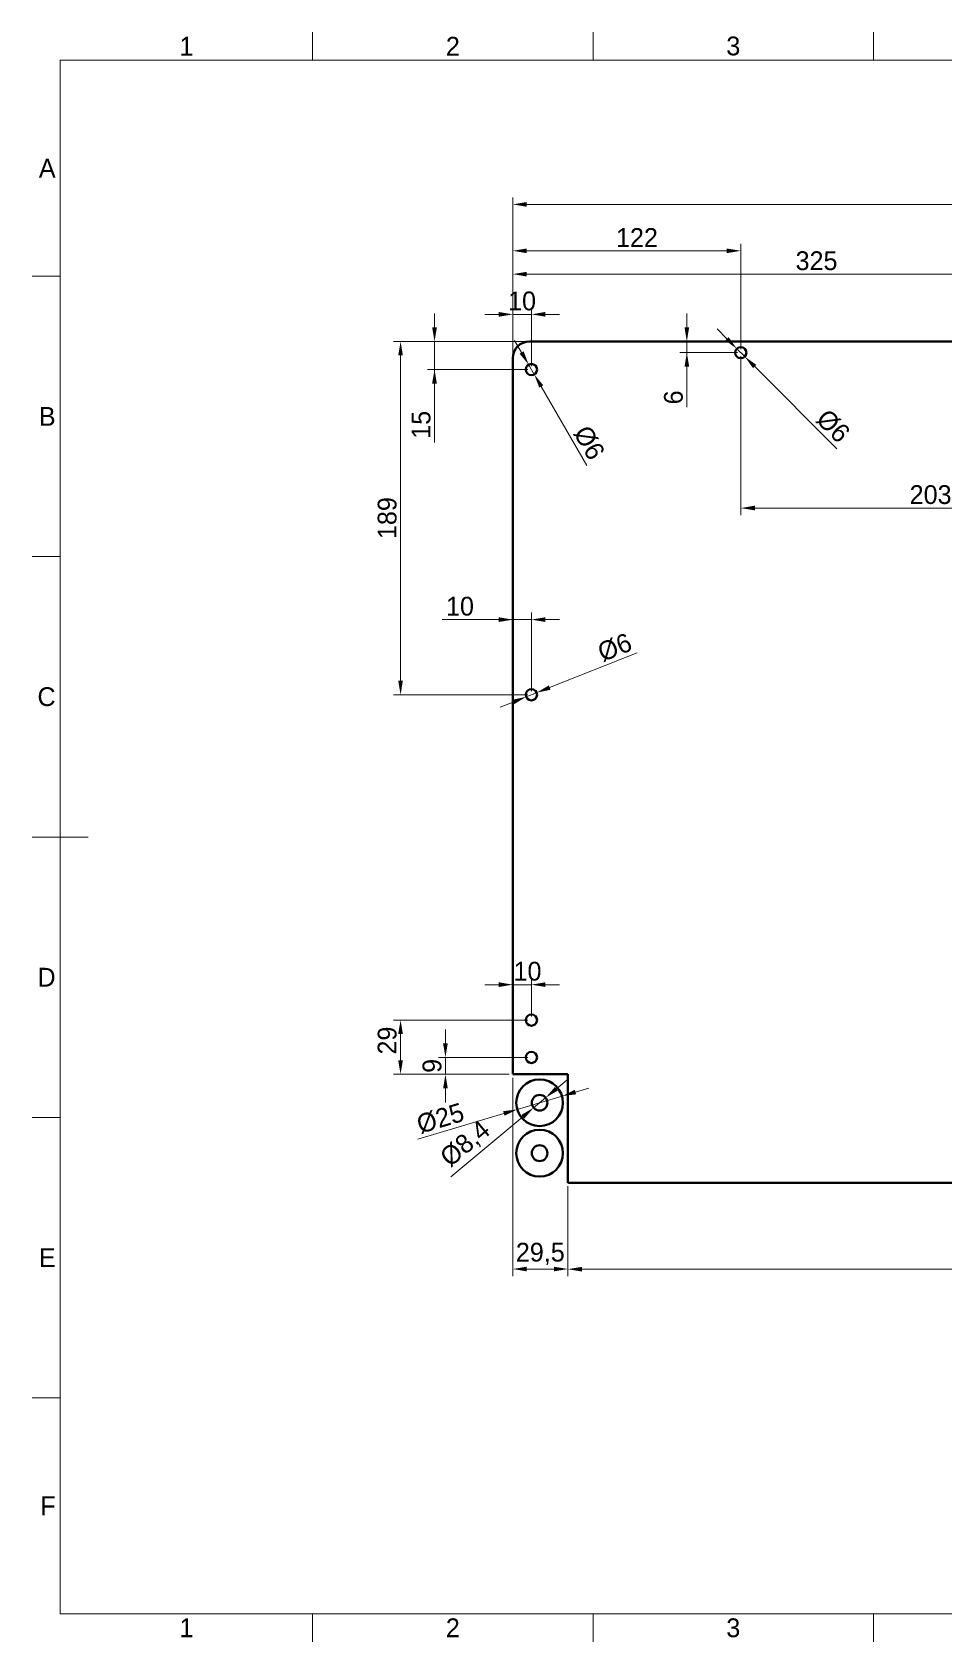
# Model space of a CAD drawing. Header units: millimetres. Extents: x 15 to 415, y 5 to 292.
# Drawn here: x 15 to 177.5, y 5 to 292 of the extents above; entities that cross this region are included whole.
import ezdxf

# ---------------------------------------------------------------- set-up
doc = ezdxf.new("R2010")
doc.units = ezdxf.units.MM
for name, color, linetype in [('Annotations', 7, 'Continuous'), ('Border', 7, 'Continuous'), ('Geometries', 7, 'Continuous')]:
    doc.layers.add(name, color=color, linetype=linetype)
doc.styles.add('Shapr0', font='txt', dxfattribs={"height": 3.3495})
doc.styles.add('Shapr1', font='txt', dxfattribs={"height": 3.3495})
doc.dimstyles.new('ISO-25', dxfattribs={"dimtxt": 2.5, "dimasz": 2.5, "dimexe": 1.25, "dimexo": 0.625, "dimtad": 1, "dimtxsty": 'Standard', "dimcen": 2.5, "dimadec": 0, "dimazin": 0, "dimtfac": 1, "dimtmove": 0, "dimatfit": 3, "dimfxl": 1, "dimarcsym": 0})

# ---------------------------------------------------------------- blocks, each defined once
blk = doc.blocks.new('*D2')
at = {"layer": 'Annotations', "color": 0, "linetype": 'Continuous', "lineweight": 15}
for p, q in [((100.68, 234.48), (100.68, 262.55)), ((314.84, 261.3), (103.18, 261.3)), ((317.34, 234.48), (317.34, 262.55))]:
    blk.add_line(p, q, dxfattribs=at)
at = {"layer": 'Annotations', "color": 0}
for points in [[(103.18, 261.72), (103.18, 260.88), (100.68, 261.3)], [(314.84, 260.88), (314.84, 261.72), (317.34, 261.3)]]:
    blk.add_solid(points, dxfattribs=at)
at = {"layer": 'Defpoints', "color": 0}
for p in [(100.68, 261.3), (100.68, 233.86), (317.34, 233.86)]:
    blk.add_point(p, dxfattribs=at)
at = {"layer": 'Annotations', "color": 0, "lineweight": 15, "insert": (209.01, 263.67), "char_height": 3.349, "attachment_point": 5, "style": 'Shapr1'}
blk.add_mtext('\\A1;650', dxfattribs=at)
blk = doc.blocks.new('*D7')
at = {"layer": 'Annotations', "color": 0, "linetype": 'Continuous', "lineweight": 15}
for p, q in [((110.51, 86.23), (110.51, 70.19)), ((307.51, 86.23), (307.51, 70.19)), ((113.01, 71.44), (305.01, 71.44))]:
    blk.add_line(p, q, dxfattribs=at)
at = {"layer": 'Annotations', "color": 0}
for points in [[(113.01, 71.85), (113.01, 71.02), (110.51, 71.44)], [(305.01, 71.02), (305.01, 71.85), (307.51, 71.44)]]:
    blk.add_solid(points, dxfattribs=at)
at = {"layer": 'Defpoints', "color": 0}
for p in [(110.51, 86.86), (307.51, 86.86), (307.51, 71.44)]:
    blk.add_point(p, dxfattribs=at)
at = {"layer": 'Annotations', "color": 0, "lineweight": 15, "insert": (209.01, 73.81), "char_height": 3.349, "attachment_point": 5, "style": 'Shapr1'}
blk.add_mtext('\\A1;591', dxfattribs=at)
blk = doc.blocks.new('*D8')
at = {"layer": 'Annotations', "color": 0, "linetype": 'Continuous', "lineweight": 15}
for p, q in [((100.68, 105.56), (100.68, 70.22)), ((110.51, 86.23), (110.51, 70.22)), ((108.01, 71.47), (103.18, 71.47))]:
    blk.add_line(p, q, dxfattribs=at)
at = {"layer": 'Annotations', "color": 0}
for points in [[(103.18, 71.88), (103.18, 71.05), (100.68, 71.47)], [(108.01, 71.05), (108.01, 71.88), (110.51, 71.47)]]:
    blk.add_solid(points, dxfattribs=at)
at = {"layer": 'Defpoints', "color": 0}
for p in [(100.68, 106.19), (110.51, 86.86), (100.68, 71.47)]:
    blk.add_point(p, dxfattribs=at)
at = {"layer": 'Annotations', "color": 0, "lineweight": 15, "insert": (105.59, 74.16), "char_height": 3.349, "attachment_point": 5, "style": 'Shapr1'}
blk.add_mtext('\\A1;29,5', dxfattribs=at)
blk = doc.blocks.new('*D9')
at = {"layer": 'Annotations', "color": 0, "linetype": 'Continuous', "lineweight": 15}
for p, q in [((98.18, 241.69), (95.68, 241.69)), ((100.68, 234.48), (100.68, 242.94)), ((104.01, 241.69), (100.68, 241.69)), ((104.01, 232.48), (104.01, 242.94)), ((106.51, 241.69), (109.01, 241.69))]:
    blk.add_line(p, q, dxfattribs=at)
at = {"layer": 'Annotations', "color": 0}
for points in [[(98.18, 241.27), (98.18, 242.11), (100.68, 241.69)], [(106.51, 242.11), (106.51, 241.27), (104.01, 241.69)]]:
    blk.add_solid(points, dxfattribs=at)
at = {"layer": 'Defpoints', "color": 0}
for p in [(100.68, 241.69), (100.68, 233.86), (104.01, 231.86)]:
    blk.add_point(p, dxfattribs=at)
at = {"layer": 'Annotations', "color": 0, "lineweight": 15, "insert": (102.34, 244.06), "char_height": 3.349, "attachment_point": 5, "style": 'Shapr1'}
blk.add_mtext('\\A1;10', dxfattribs=at)
blk = doc.blocks.new('*D10')
at = {"layer": 'Annotations', "color": 0, "linetype": 'Continuous', "lineweight": 15}
for p, q in [((100.68, 187.26), (88.09, 187.26)), ((98.18, 187.26), (95.68, 187.26)), ((104.01, 187.26), (100.68, 187.26)), ((104.01, 174.48), (104.01, 188.51)), ((106.51, 187.26), (109.01, 187.26))]:
    blk.add_line(p, q, dxfattribs=at)
at = {"layer": 'Annotations', "color": 0}
for points in [[(98.18, 186.84), (98.18, 187.68), (100.68, 187.26)], [(106.51, 187.68), (106.51, 186.84), (104.01, 187.26)]]:
    blk.add_solid(points, dxfattribs=at)
at = {"layer": 'Defpoints', "color": 0}
for p in [(100.68, 233.86), (100.68, 187.26), (104.01, 173.86)]:
    blk.add_point(p, dxfattribs=at)
at = {"layer": 'Annotations', "color": 0, "lineweight": 15, "insert": (91.27, 189.63), "char_height": 3.349, "attachment_point": 5, "style": 'Shapr1'}
blk.add_mtext('\\A1;10', dxfattribs=at)
blk = doc.blocks.new('*D11')
at = {"layer": 'Annotations', "color": 0, "linetype": 'Continuous', "lineweight": 15}
for p, q in [((104.01, 116.48), (104.01, 123.42)), ((98.18, 122.17), (95.68, 122.17)), ((104.01, 122.17), (100.68, 122.17)), ((106.51, 122.17), (109.01, 122.17))]:
    blk.add_line(p, q, dxfattribs=at)
at = {"layer": 'Annotations', "color": 0}
for points in [[(98.18, 121.76), (98.18, 122.59), (100.68, 122.17)], [(106.51, 122.59), (106.51, 121.76), (104.01, 122.17)]]:
    blk.add_solid(points, dxfattribs=at)
at = {"layer": 'Defpoints', "color": 0}
for p in [(100.68, 233.86), (100.68, 122.17), (104.01, 115.86)]:
    blk.add_point(p, dxfattribs=at)
at = {"layer": 'Annotations', "color": 0, "lineweight": 15, "insert": (103.31, 124.55), "char_height": 3.349, "attachment_point": 5, "style": 'Shapr1'}
blk.add_mtext('\\A1;10', dxfattribs=at)
blk = doc.blocks.new('*D12')
at = {"layer": 'Annotations', "color": 0, "linetype": 'Continuous', "lineweight": 15}
for p, q in [((88.68, 111.69), (88.68, 114.19)), ((103.38, 109.19), (87.43, 109.19)), ((88.68, 109.19), (88.68, 106.19)), ((100.05, 106.19), (87.43, 106.19)), ((88.68, 103.69), (88.68, 101.19))]:
    blk.add_line(p, q, dxfattribs=at)
at = {"layer": 'Annotations', "color": 0}
for points in [[(88.26, 111.69), (89.09, 111.69), (88.68, 109.19)], [(89.09, 103.69), (88.26, 103.69), (88.68, 106.19)]]:
    blk.add_solid(points, dxfattribs=at)
at = {"layer": 'Defpoints', "color": 0}
for p in [(104.01, 109.19), (88.68, 106.19), (100.68, 106.19)]:
    blk.add_point(p, dxfattribs=at)
at = {"layer": 'Annotations', "color": 0, "lineweight": 15, "insert": (86.3, 107.69), "char_height": 3.349, "attachment_point": 5, "rotation": 90, "style": 'Shapr1'}
blk.add_mtext('\\A1;9', dxfattribs=at)
blk = doc.blocks.new('*D13')
at = {"layer": 'Annotations', "color": 0, "linetype": 'Continuous', "lineweight": 15}
for p, q in [((103.38, 115.86), (79.43, 115.86)), ((80.68, 113.36), (80.68, 108.69)), ((100.05, 106.19), (79.43, 106.19))]:
    blk.add_line(p, q, dxfattribs=at)
at = {"layer": 'Annotations', "color": 0}
for points in [[(81.09, 113.36), (80.26, 113.36), (80.68, 115.86)], [(80.26, 108.69), (81.09, 108.69), (80.68, 106.19)]]:
    blk.add_solid(points, dxfattribs=at)
at = {"layer": 'Defpoints', "color": 0}
for p in [(104.01, 115.86), (80.68, 106.19), (100.68, 106.19)]:
    blk.add_point(p, dxfattribs=at)
at = {"layer": 'Annotations', "color": 0, "lineweight": 15, "insert": (78.3, 112.2), "char_height": 3.349, "attachment_point": 5, "rotation": 90, "style": 'Shapr1'}
blk.add_mtext('\\A1;29', dxfattribs=at)
blk = doc.blocks.new('*D14')
at = {"layer": 'Annotations', "color": 0, "linetype": 'Continuous', "lineweight": 15}
for p, q in [((103.05, 236.86), (79.43, 236.86)), ((80.68, 176.36), (80.68, 234.36)), ((103.38, 173.86), (79.43, 173.86))]:
    blk.add_line(p, q, dxfattribs=at)
at = {"layer": 'Annotations', "color": 0}
for points in [[(81.09, 234.36), (80.26, 234.36), (80.68, 236.86)], [(80.26, 176.36), (81.09, 176.36), (80.68, 173.86)]]:
    blk.add_solid(points, dxfattribs=at)
at = {"layer": 'Defpoints', "color": 0}
for p in [(80.68, 236.86), (103.68, 236.86), (104.01, 173.86)]:
    blk.add_point(p, dxfattribs=at)
at = {"layer": 'Annotations', "color": 0, "lineweight": 15, "insert": (78.3, 205.36), "char_height": 3.349, "attachment_point": 5, "rotation": 90, "style": 'Shapr1'}
blk.add_mtext('\\A1;189', dxfattribs=at)
blk = doc.blocks.new('*D15')
at = {"layer": 'Annotations', "color": 0, "linetype": 'Continuous', "lineweight": 15}
for p, q in [((86.73, 239.36), (86.73, 241.86)), ((103.05, 236.86), (85.48, 236.86)), ((86.73, 231.86), (86.73, 236.86)), ((103.38, 231.86), (85.48, 231.86)), ((86.73, 231.86), (86.73, 218.83)), ((86.73, 229.36), (86.73, 226.86))]:
    blk.add_line(p, q, dxfattribs=at)
at = {"layer": 'Annotations', "color": 0}
for points in [[(86.31, 239.36), (87.15, 239.36), (86.73, 236.86)], [(87.15, 229.36), (86.31, 229.36), (86.73, 231.86)]]:
    blk.add_solid(points, dxfattribs=at)
at = {"layer": 'Defpoints', "color": 0}
for p in [(86.73, 236.86), (103.68, 236.86), (104.01, 231.86)]:
    blk.add_point(p, dxfattribs=at)
at = {"layer": 'Annotations', "color": 0, "lineweight": 15, "insert": (84.35, 222), "char_height": 3.349, "attachment_point": 5, "rotation": 90, "style": 'Shapr1'}
blk.add_mtext('\\A1;15', dxfattribs=at)
blk = doc.blocks.new('*D16')
at = {"layer": 'Annotations', "color": 0, "linetype": 'Continuous', "lineweight": 15}
for p, q in [((131.72, 239.36), (131.72, 241.86)), ((131.72, 234.86), (131.72, 236.86)), ((140.72, 234.86), (130.47, 234.86)), ((131.72, 234.86), (131.72, 225.14)), ((131.72, 232.36), (131.72, 229.86))]:
    blk.add_line(p, q, dxfattribs=at)
at = {"layer": 'Annotations', "color": 0}
for points in [[(131.3, 239.36), (132.13, 239.36), (131.72, 236.86)], [(132.13, 232.36), (131.3, 232.36), (131.72, 234.86)]]:
    blk.add_solid(points, dxfattribs=at)
at = {"layer": 'Defpoints', "color": 0}
for p in [(103.68, 236.86), (131.72, 236.86), (141.34, 234.86)]:
    blk.add_point(p, dxfattribs=at)
at = {"layer": 'Annotations', "color": 0, "lineweight": 15, "insert": (129.34, 226.88), "char_height": 3.349, "attachment_point": 5, "rotation": 90, "style": 'Shapr1'}
blk.add_mtext('\\A1;6', dxfattribs=at)
blk = doc.blocks.new('*D17')
at = {"layer": 'Annotations', "color": 0, "linetype": 'Continuous', "lineweight": 15}
for p, q in [((100.68, 234.48), (100.68, 254.27)), ((138.84, 253.02), (103.18, 253.02)), ((141.34, 235.48), (141.34, 254.27))]:
    blk.add_line(p, q, dxfattribs=at)
at = {"layer": 'Annotations', "color": 0}
for points in [[(103.18, 253.43), (103.18, 252.6), (100.68, 253.02)], [(138.84, 252.6), (138.84, 253.43), (141.34, 253.02)]]:
    blk.add_solid(points, dxfattribs=at)
at = {"layer": 'Defpoints', "color": 0}
for p in [(100.68, 253.02), (100.68, 233.86), (141.34, 234.86)]:
    blk.add_point(p, dxfattribs=at)
at = {"layer": 'Annotations', "color": 0, "lineweight": 15, "insert": (122.82, 255.39), "char_height": 3.349, "attachment_point": 5, "style": 'Shapr1'}
blk.add_mtext('\\A1;122', dxfattribs=at)
blk = doc.blocks.new('*D18')
at = {"layer": 'Annotations', "color": 0, "linetype": 'Continuous', "lineweight": 15}
for p, q in [((100.68, 234.48), (100.68, 250.11)), ((209.01, 235.48), (209.01, 250.11)), ((206.51, 248.86), (103.18, 248.86))]:
    blk.add_line(p, q, dxfattribs=at)
at = {"layer": 'Annotations', "color": 0}
for points in [[(103.18, 249.27), (103.18, 248.44), (100.68, 248.86)], [(206.51, 248.44), (206.51, 249.27), (209.01, 248.86)]]:
    blk.add_solid(points, dxfattribs=at)
at = {"layer": 'Defpoints', "color": 0}
for p in [(100.68, 248.86), (100.68, 233.86), (209.01, 234.86)]:
    blk.add_point(p, dxfattribs=at)
at = {"layer": 'Annotations', "color": 0, "lineweight": 15, "insert": (154.84, 251.23), "char_height": 3.349, "attachment_point": 5, "style": 'Shapr1'}
blk.add_mtext('\\A1;325', dxfattribs=at)
blk = doc.blocks.new('*D21')
at = {"layer": 'Annotations', "color": 0, "linetype": 'Continuous', "lineweight": 15}
for p, q in [((102.26, 234.89), (101.01, 237.05)), ((103.51, 232.72), (104.51, 230.99)), ((105.76, 228.83), (113.9, 214.72))]:
    blk.add_line(p, q, dxfattribs=at)
at = {"layer": 'Annotations', "color": 0}
for points in [[(101.9, 234.68), (102.62, 235.1), (103.51, 232.72)], [(106.12, 229.03), (105.4, 228.62), (104.51, 230.99)]]:
    blk.add_solid(points, dxfattribs=at)
at = {"layer": 'Defpoints', "color": 0}
for p in [(103.51, 232.72), (104.51, 230.99)]:
    blk.add_point(p, dxfattribs=at)
at = {"layer": 'Annotations', "color": 0, "lineweight": 15, "insert": (114.29, 218.79), "char_height": 3.349, "attachment_point": 5, "rotation": 300, "style": 'Shapr1'}
blk.add_mtext('\\A1;%%c6', dxfattribs=at)
blk = doc.blocks.new('*D22')
at = {"layer": 'Annotations', "color": 0, "linetype": 'Continuous', "lineweight": 15}
for p, q in [((107.26, 175.15), (122.84, 181.32)), ((100.75, 172.57), (98.43, 171.65)), ((103.08, 173.49), (104.94, 174.23))]:
    blk.add_line(p, q, dxfattribs=at)
at = {"layer": 'Annotations', "color": 0}
for points in [[(107.11, 175.53), (107.42, 174.76), (104.94, 174.23)], [(100.91, 172.18), (100.6, 172.96), (103.08, 173.49)]]:
    blk.add_solid(points, dxfattribs=at)
at = {"layer": 'Defpoints', "color": 0}
for p in [(103.08, 173.49), (104.94, 174.23)]:
    blk.add_point(p, dxfattribs=at)
at = {"layer": 'Annotations', "color": 0, "lineweight": 15, "insert": (118.87, 182.3), "char_height": 3.349, "attachment_point": 5, "rotation": 21.6131, "style": 'Shapr1'}
blk.add_mtext('\\A1;%%c6', dxfattribs=at)
blk = doc.blocks.new('*D23')
at = {"layer": 'Annotations', "color": 0, "linetype": 'Continuous', "lineweight": 15}
for p, q in [((138.87, 237.33), (137.1, 239.1)), ((140.63, 235.56), (142.05, 234.15)), ((143.82, 232.38), (158.47, 217.73))]:
    blk.add_line(p, q, dxfattribs=at)
at = {"layer": 'Annotations', "color": 0}
for points in [[(138.57, 237.04), (139.16, 237.63), (140.63, 235.56)], [(144.11, 232.68), (143.52, 232.09), (142.05, 234.15)]]:
    blk.add_solid(points, dxfattribs=at)
at = {"layer": 'Defpoints', "color": 0}
for p in [(140.63, 235.56), (142.05, 234.15)]:
    blk.add_point(p, dxfattribs=at)
at = {"layer": 'Annotations', "color": 0, "lineweight": 15, "insert": (157.79, 221.77), "char_height": 3.349, "attachment_point": 5, "rotation": 315, "style": 'Shapr1'}
blk.add_mtext('\\A1;%%c6', dxfattribs=at)
blk = doc.blocks.new('*D31')
at = {"layer": 'Annotations', "color": 0, "linetype": 'Continuous', "lineweight": 15}
for p, q in [((141.34, 234.23), (141.34, 205.9)), ((209.01, 234.23), (209.01, 205.9)), ((143.84, 207.15), (206.51, 207.15))]:
    blk.add_line(p, q, dxfattribs=at)
at = {"layer": 'Annotations', "color": 0}
for points in [[(143.84, 207.57), (143.84, 206.74), (141.34, 207.15)], [(206.51, 206.74), (206.51, 207.57), (209.01, 207.15)]]:
    blk.add_solid(points, dxfattribs=at)
at = {"layer": 'Defpoints', "color": 0}
for p in [(141.34, 234.86), (209.01, 234.86), (209.01, 207.15)]:
    blk.add_point(p, dxfattribs=at)
at = {"layer": 'Annotations', "color": 0, "lineweight": 15, "insert": (175.18, 209.53), "char_height": 3.349, "attachment_point": 5, "style": 'Shapr1'}
blk.add_mtext('\\A1;203', dxfattribs=at)
blk = doc.blocks.new('*D33')
at = {"layer": 'Annotations', "color": 0, "linetype": 'Continuous', "lineweight": 15}
for p, q in [((111.86, 103.02), (114.25, 103.74)), ((109.46, 102.31), (101.48, 99.93)), ((99.08, 99.21), (83.74, 94.64))]:
    blk.add_line(p, q, dxfattribs=at)
at = {"layer": 'Annotations', "color": 0}
for points in [[(111.74, 103.42), (111.98, 102.62), (109.46, 102.31)], [(99.2, 98.81), (98.96, 99.61), (101.48, 99.93)]]:
    blk.add_solid(points, dxfattribs=at)
at = {"layer": 'Defpoints', "color": 0}
for p in [(109.46, 102.31), (101.48, 99.93)]:
    blk.add_point(p, dxfattribs=at)
at = {"layer": 'Annotations', "color": 0, "lineweight": 15, "insert": (87.78, 98.32), "char_height": 3.349, "attachment_point": 5, "rotation": 16.598, "style": 'Shapr1'}
blk.add_mtext('\\A1;%%c25', dxfattribs=at)
blk = doc.blocks.new('*D34')
at = {"layer": 'Annotations', "color": 0, "linetype": 'Continuous', "lineweight": 15}
for p, q in [((108.46, 103.62), (110.38, 105.22)), ((106.54, 102.01), (104.39, 100.22)), ((102.47, 98.62), (89.61, 87.89))]:
    blk.add_line(p, q, dxfattribs=at)
at = {"layer": 'Annotations', "color": 0}
for points in [[(108.2, 103.94), (108.73, 103.3), (106.54, 102.01)], [(102.74, 98.3), (102.21, 98.94), (104.39, 100.22)]]:
    blk.add_solid(points, dxfattribs=at)
at = {"layer": 'Defpoints', "color": 0}
for p in [(106.54, 102.01), (104.39, 100.22)]:
    blk.add_point(p, dxfattribs=at)
at = {"layer": 'Annotations', "color": 0, "lineweight": 15, "insert": (92.34, 93.67), "char_height": 3.349, "attachment_point": 5, "rotation": 39.8317, "style": 'Shapr1'}
blk.add_mtext('\\A1;%%c8,4', dxfattribs=at)

msp = doc.modelspace()

# ---------------------------------------------------------------- linework, layer by layer
at = {"layer": 'Border', "linetype": 'Continuous', "lineweight": 15}
for p, q in [((65, 287), (65, 292)), ((115, 287), (115, 292)), ((165, 287), (165, 292)), ((410, 287), (20, 287)), ((20, 287), (20, 10)), ((20, 248.5), (15, 248.5)), ((20, 198.5), (15, 198.5)), ((25, 148.5), (15, 148.5)), ((20, 98.5), (15, 98.5)), ((20, 48.5), (15, 48.5)), ((20, 10), (410, 10)), ((65, 10), (65, 5)), ((115, 10), (115, 5)), ((165, 10), (165, 5))]:
    msp.add_line(p, q, dxfattribs=at)
at = {"layer": 'Geometries', "linetype": 'Continuous', "lineweight": 40}
for p, q in [((314.342, 236.8566), (103.6753, 236.8566)), ((100.6753, 106.1899), (100.6753, 233.8566)), ((110.5087, 106.1899), (100.6753, 106.1899)), ((110.5087, 106.1899), (110.5087, 86.8566)), ((307.5087, 86.8566), (110.5087, 86.8566))]:
    msp.add_line(p, q, dxfattribs=at)
for centre, radius in [((141.342, 234.8566), 1), ((104.008, 231.8566), 1), ((104.008, 173.8568), 1), ((104.008, 115.8566), 1), ((104.008, 109.1899), 1), ((105.4684, 101.1176), 4.1667), ((105.4684, 101.1176), 1.4), ((105.4684, 92.1249), 4.1667), ((105.4684, 92.1249), 1.4)]:
    msp.add_circle(centre, radius, dxfattribs=at)
msp.add_arc((103.6753, 233.8566), 3, 90, 180, dxfattribs=at)

# ---------------------------------------------------------------- texts
at = {"layer": 'Border', "linetype": 'Continuous', "lineweight": 15, "char_height": 3.3495, "width": 3.3495, "style": 'Shapr0'}
for s, insert, attachment_point in [('1', (42.5, 287.8252), 8), ('2', (90, 287.8252), 8), ('3', (140, 287.8252), 8), ('A', (19.1747, 267.75), 6), ('B', (19.1747, 223.5), 6), ('C', (19.1747, 173.5), 6), ('D', (19.1747, 123.5), 6), ('E', (19.1747, 73.5), 6), ('F', (19.1747, 29.25), 6), ('1', (42.5, 9.1747), 2), ('2', (90, 9.1747), 2), ('3', (140, 9.1747), 2)]:
    msp.add_mtext(s, dxfattribs=dict(at, insert=insert, attachment_point=attachment_point))

# ---------------------------------------------------------------- dimensions: what is measured, and where the dimension line sits
at = {"layer": 'Annotations', "linetype": 'Continuous', "lineweight": 15}
for base, p1, p2, angle, override, picture, middle in [((100.6753, 261.2994), (317.342, 233.8566), (100.6753, 233.8566), 180, {"dimscale": 1, "dimgap": 0.7, "dimdec": 2, "dimlfac": 3, "dimrnd": 0.01, "dimzin": 8, "dimdsep": 44, "dimtxsty": 'Shapr1', "dimse1": 0, "dimse2": 0, "dimadec": 2, "dimtol": 0, "dimlim": 0, "dimtp": 0, "dimtm": 0, "dimtfac": 0.6, "dimtdec": 8, "dimfrac": 2, "dimtolj": 1, "dimlwd": 15, "dimlwe": 15}, '*D2', (209.0087, 261.2994)), ((100.6753, 253.0156), (141.342, 234.8566), (100.6753, 233.8566), 180, {"dimscale": 1, "dimgap": 0.7, "dimdec": 2, "dimlfac": 3, "dimrnd": 0.01, "dimzin": 8, "dimdsep": 44, "dimtxsty": 'Shapr1', "dimse1": 0, "dimse2": 0, "dimadec": 2, "dimtol": 0, "dimlim": 0, "dimtp": 0, "dimtm": 0, "dimtfac": 0.6, "dimtdec": 8, "dimfrac": 2, "dimtolj": 1, "dimlwd": 15, "dimlwe": 15}, '*D17', (122.8222, 253.0156)), ((100.6753, 248.8566), (209.0087, 234.8566), (100.6753, 233.8566), 180, {"dimscale": 1, "dimgap": 0.7, "dimdec": 2, "dimlfac": 3, "dimrnd": 0.01, "dimzin": 8, "dimdsep": 44, "dimtxsty": 'Shapr1', "dimse1": 0, "dimse2": 0, "dimadec": 2, "dimtol": 0, "dimlim": 0, "dimtp": 0, "dimtm": 0, "dimtfac": 0.6, "dimtdec": 8, "dimfrac": 2, "dimtolj": 1, "dimlwd": 15, "dimlwe": 15}, '*D18', (154.842, 248.8566)), ((100.6753, 241.6885), (104.008, 231.8566), (100.6753, 233.8566), 180, {"dimscale": 1, "dimgap": 0.7, "dimdec": 2, "dimlfac": 3, "dimrnd": 0.01, "dimzin": 8, "dimdsep": 44, "dimtxsty": 'Shapr1', "dimse1": 0, "dimse2": 0, "dimadec": 2, "dimtol": 0, "dimlim": 0, "dimtp": 0, "dimtm": 0, "dimtfac": 0.6, "dimtdec": 8, "dimfrac": 2, "dimtolj": 1, "dimlwd": 15, "dimlwe": 15}, '*D9', (102.3417, 241.6885)), ((86.7296, 236.8566), (104.008, 231.8566), (103.6753, 236.8566), 270, {"dimscale": 1, "dimgap": 0.7, "dimdec": 2, "dimlfac": 3, "dimrnd": 0.01, "dimzin": 8, "dimdsep": 44, "dimtxsty": 'Shapr1', "dimse1": 0, "dimse2": 0, "dimadec": 2, "dimtol": 0, "dimlim": 0, "dimtp": 0, "dimtm": 0, "dimtfac": 0.6, "dimtdec": 8, "dimfrac": 2, "dimtolj": 1, "dimlwd": 15, "dimlwe": 15}, '*D15', (86.7296, 222.0004)), ((131.718, 236.8566), (141.342, 234.8566), (103.6753, 236.8566), 270, {"dimscale": 1, "dimgap": 0.7, "dimdec": 2, "dimlfac": 3, "dimrnd": 0.01, "dimzin": 8, "dimdsep": 44, "dimtxsty": 'Shapr1', "dimse1": 0, "dimse2": 1, "dimadec": 2, "dimtol": 0, "dimlim": 0, "dimtp": 0, "dimtm": 0, "dimtfac": 0.6, "dimtdec": 8, "dimfrac": 2, "dimtolj": 1, "dimlwd": 15, "dimlwe": 15}, '*D16', (131.718, 226.8787)), ((80.6753, 236.8566), (104.008, 173.8568), (103.6753, 236.8566), 270, {"dimscale": 1, "dimgap": 0.7, "dimdec": 2, "dimlfac": 3, "dimrnd": 0.01, "dimzin": 8, "dimdsep": 44, "dimtxsty": 'Shapr1', "dimse1": 0, "dimse2": 0, "dimadec": 2, "dimtol": 0, "dimlim": 0, "dimtp": 0, "dimtm": 0, "dimtfac": 0.6, "dimtdec": 8, "dimfrac": 2, "dimtolj": 1, "dimlwd": 15, "dimlwe": 15}, '*D14', (80.6753, 205.3567)), ((100.6753, 187.2585), (104.008, 173.8568), (100.6753, 233.8566), 180, {"dimscale": 1, "dimgap": 0.7, "dimdec": 2, "dimlfac": 3, "dimrnd": 0.01, "dimzin": 8, "dimdsep": 44, "dimtxsty": 'Shapr1', "dimse1": 0, "dimse2": 1, "dimadec": 2, "dimtol": 0, "dimlim": 0, "dimtp": 0, "dimtm": 0, "dimtfac": 0.6, "dimtdec": 8, "dimfrac": 2, "dimtolj": 1, "dimlwd": 15, "dimlwe": 15}, '*D10', (91.265, 187.2585)), ((100.6753, 122.1724), (104.008, 115.8566), (100.6753, 233.8566), 180, {"dimscale": 1, "dimgap": 0.7, "dimdec": 2, "dimlfac": 3, "dimrnd": 0.01, "dimzin": 8, "dimdsep": 44, "dimtxsty": 'Shapr1', "dimse1": 0, "dimse2": 1, "dimadec": 2, "dimtol": 0, "dimlim": 0, "dimtp": 0, "dimtm": 0, "dimtfac": 0.6, "dimtdec": 8, "dimfrac": 2, "dimtolj": 1, "dimlwd": 15, "dimlwe": 15}, '*D11', (103.3101, 122.1724)), ((80.6753, 106.1899), (104.008, 115.8566), (100.6753, 106.1899), 270, {"dimscale": 1, "dimgap": 0.7, "dimdec": 2, "dimlfac": 3, "dimrnd": 0.01, "dimzin": 8, "dimdsep": 44, "dimtxsty": 'Shapr1', "dimse1": 0, "dimse2": 0, "dimadec": 2, "dimtol": 0, "dimlim": 0, "dimtp": 0, "dimtm": 0, "dimtfac": 0.6, "dimtdec": 8, "dimfrac": 2, "dimtolj": 1, "dimlwd": 15, "dimlwe": 15}, '*D13', (80.6753, 112.2019)), ((88.6753, 106.1899), (104.008, 109.1899), (100.6753, 106.1899), 270, {"dimscale": 1, "dimgap": 0.7, "dimdec": 2, "dimlfac": 3, "dimrnd": 0.01, "dimzin": 8, "dimdsep": 44, "dimtxsty": 'Shapr1', "dimse1": 0, "dimse2": 0, "dimadec": 2, "dimtol": 0, "dimlim": 0, "dimtp": 0, "dimtm": 0, "dimtfac": 0.6, "dimtdec": 8, "dimfrac": 2, "dimtolj": 1, "dimlwd": 15, "dimlwe": 15}, '*D12', (88.6753, 107.6899)), ((100.6753, 71.4662), (110.5087, 86.8566), (100.6753, 106.1899), 0, {"dimscale": 1, "dimgap": 0.7, "dimdec": 2, "dimlfac": 3, "dimrnd": 0.01, "dimzin": 8, "dimdsep": 44, "dimtxsty": 'Shapr1', "dimse1": 0, "dimse2": 0, "dimadec": 2, "dimtol": 0, "dimlim": 0, "dimtp": 0, "dimtm": 0, "dimtfac": 0.6, "dimtdec": 8, "dimfrac": 2, "dimtolj": 1, "dimlwd": 15, "dimlwe": 15}, '*D8', (105.592, 71.4662)), ((307.5087, 71.4352), (110.5087, 86.8566), (307.5087, 86.8566), 0, {"dimscale": 1, "dimgap": 0.7, "dimdec": 2, "dimlfac": 3, "dimrnd": 0.01, "dimzin": 8, "dimdsep": 44, "dimtxsty": 'Shapr1', "dimse1": 0, "dimse2": 0, "dimadec": 2, "dimtol": 0, "dimlim": 0, "dimtp": 0, "dimtm": 0, "dimtfac": 0.6, "dimtdec": 8, "dimfrac": 2, "dimtolj": 1, "dimlwd": 15, "dimlwe": 15}, '*D7', (209.0087, 71.4352))]:
    dim = msp.add_linear_dim(base=base, p1=p1, p2=p2, angle=angle, dimstyle='ISO-25', override=override, dxfattribs=at)
    dim.commit()
    dim.dimension.update_dxf_attribs({"geometry": picture, "text_midpoint": middle, "dimtype": 160})
for p1, p2, picture, middle in [((140.6349, 235.5637), (142.0491, 234.1495), '*D23', (156.1124, 220.0862)), ((103.508, 232.7226), (104.508, 230.9906), '*D21', (112.2367, 217.6042)), ((103.0783, 173.4885), (104.9377, 174.2252), '*D22', (119.7406, 180.0899)), ((109.4614, 102.3078), (101.4753, 99.9274), '*D33', (88.4572, 96.047)), ((106.5435, 102.0144), (104.3933, 100.2209), '*D34', (94.0627, 91.6041))]:
    dim = msp.add_diameter_dim_2p(p1=p1, p2=p2, dimstyle='ISO-25', override={"dimscale": 1, "dimgap": 0.7, "dimdec": 2, "dimlfac": 3, "dimrnd": 0.01, "dimzin": 8, "dimdsep": 44, "dimtxsty": 'Shapr1', "dimcen": 2.5, "dimadec": 2, "dimtol": 0, "dimlim": 0, "dimtp": 0, "dimtm": 0, "dimtfac": 0.6, "dimtdec": 8, "dimtofl": 1, "dimfrac": 2, "dimtolj": 1, "dimlwd": 15, "dimlwe": 15}, dxfattribs=at)
    dim.commit()
    dim.dimension.update_dxf_attribs({"geometry": picture, "text_midpoint": middle, "dimtype": 163})
dim = msp.add_linear_dim(base=(209.0087, 207.1519), p1=(141.342, 234.8566), p2=(209.0087, 234.8566), dimstyle='ISO-25', override={"dimscale": 1, "dimgap": 0.7, "dimdec": 2, "dimlfac": 3, "dimrnd": 0.01, "dimzin": 8, "dimdsep": 44, "dimtxsty": 'Shapr1', "dimse1": 0, "dimse2": 0, "dimadec": 2, "dimtol": 0, "dimlim": 0, "dimtp": 0, "dimtm": 0, "dimtfac": 0.6, "dimtdec": 8, "dimfrac": 2, "dimtolj": 1, "dimlwd": 15, "dimlwe": 15}, dxfattribs=at)
dim.commit()
dim.dimension.update_dxf_attribs({"geometry": '*D31', "text_midpoint": (175.1753, 207.1519), "dimtype": 160})

doc.saveas('drawing.dxf')
